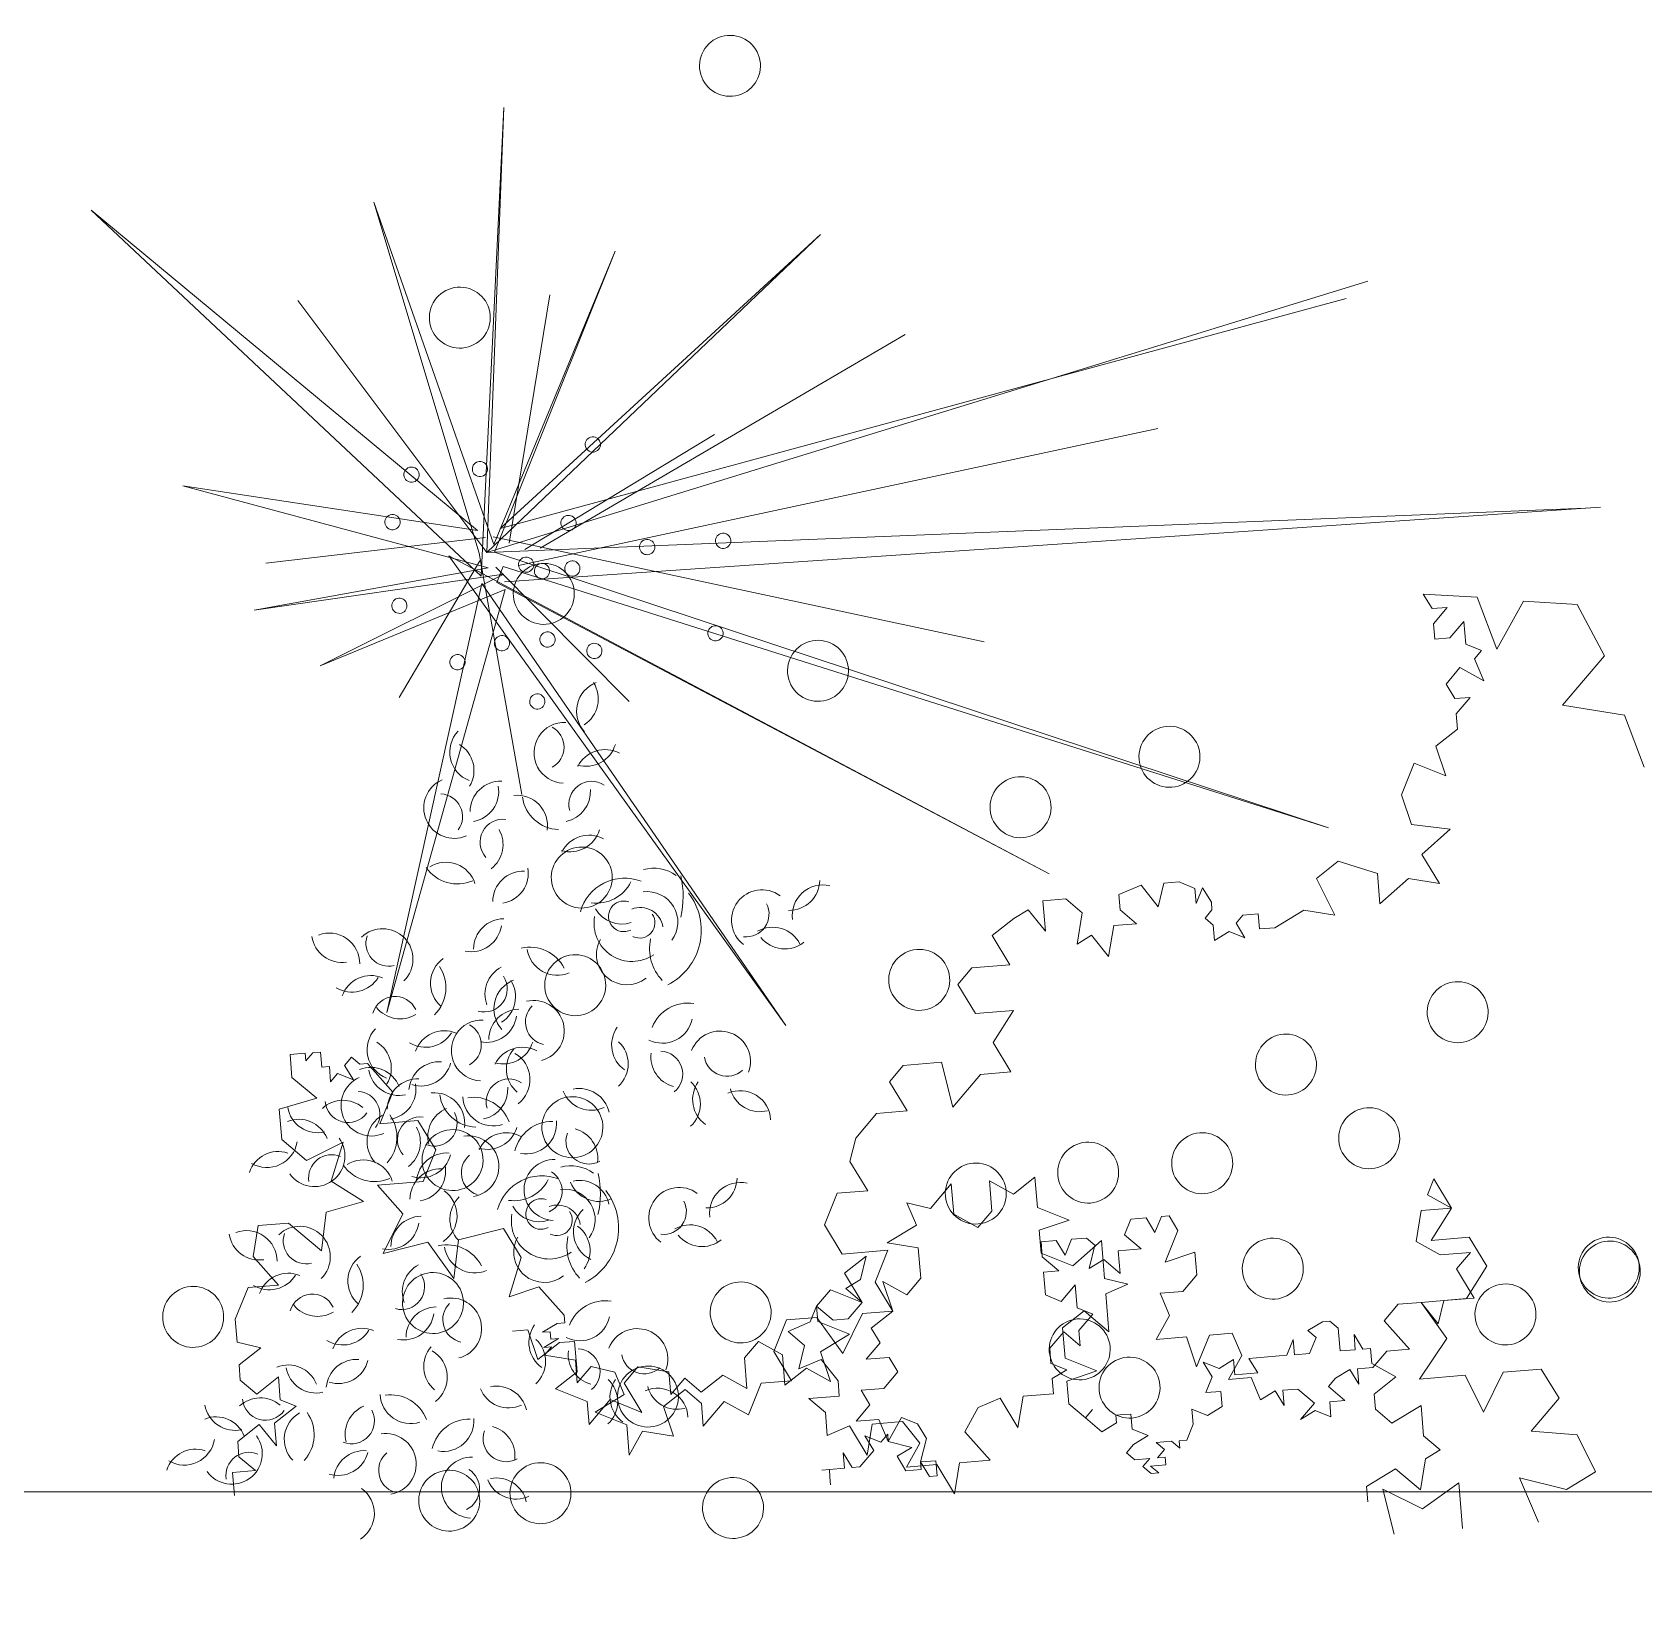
# Model space of a CAD drawing. Header units: metres. Extents: x 0 to 4415, y 1197 to 2590.
# Drawn here: x 1863.3195 to 1863.531, y 1202.9449 to 1203.1497 of the extents above; entities that cross this region are included whole.
import ezdxf

# ---------------------------------------------------------------- set-up
doc = ezdxf.new("R2010")
doc.units = ezdxf.units.M
doc.linetypes.add('CONTINU', pattern=[0])
doc.layers.get('DEFPOINTS').update_dxf_attribs({"lineweight": 5})
doc.layers.add('00-Menuiserie', color=152, linetype='CONTINU', lineweight=5)
doc.layers.add('vue', color=7, linetype='Continuous', lineweight=5)
doc.layers.add('veg', color=7, linetype='Continuous', lineweight=9, true_color=0x61c200)

# ---------------------------------------------------------------- blocks, each defined once
blk = doc.blocks.new('DSD')
at = {"layer": 'DEFPOINTS'}
blk.add_line((1395.59068, 1272.90601), (1396.24674, 1272.90601), dxfattribs=at)
at = {"layer": 'veg'}
for p, q in [((1396.00073, 1273.08772), (1396.00371, 1273.0262)), ((1396.00296, 1273.02927), (1396.00073, 1273.08772)), ((1396.00204, 1273.03035), (1396.01779, 1273.07527)), ((1396.01779, 1273.07527), (1396.00395, 1273.02919)), ((1396.00371, 1273.0262), (1396.05487, 1273.07423)), ((1396.05487, 1273.07423), (1396.0042, 1273.03218)), ((1395.95917, 1273.07104), (1396.00296, 1273.02927)), ((1396.00121, 1273.03243), (1395.95917, 1273.07104)), ((1395.98611, 1273.06883), (1396.00204, 1273.03035)), ((1396.00196, 1273.02935), (1395.98611, 1273.06883)), ((1396.00296, 1273.02927), (1395.88734, 1273.06489)), ((1395.89017, 1273.06265), (1396.00121, 1273.03243)), ((1396.00004, 1273.03052), (1395.99469, 1273.0631)), ((1396.00296, 1273.02927), (1396.02778, 1273.06239)), ((1395.99597, 1273.02985), (1395.94805, 1273.05789)), ((1395.9988, 1273.0276), (1395.91489, 1273.04555)), ((1395.99797, 1273.02968), (1395.97309, 1273.04479)), ((1396.04285, 1273.03805), (1396.00279, 1273.02728)), ((1396.0042, 1273.03218), (1396.04285, 1273.03805)), ((1396.00063, 1273.02544), (1395.85678, 1273.03526)), ((1395.85878, 1273.03509), (1396.00296, 1273.02927)), ((1396.00212, 1273.03135), (1395.9377, 1273.01756)), ((1396.00312, 1273.03127), (1396.03197, 1273.02789)), ((1395.8925, 1272.99315), (1396.00196, 1273.02935)), ((1396.00794, 1273.02886), (1395.92917, 1272.98712)), ((1395.9637, 1272.9672), (1396.00794, 1273.02886)), ((1396.00395, 1273.02919), (1395.99834, 1272.99751)), ((1396.0008, 1273.02744), (1395.8925, 1272.99315)), ((1396.00179, 1273.02736), (1395.98427, 1273.00971)), ((1396.00279, 1273.02728), (1396.03348, 1273.02174)), ((1396.00387, 1273.02819), (1396.01445, 1273.01025)), ((1395.92917, 1272.98712), (1396.00163, 1273.02536)), ((1396.00362, 1273.0252), (1395.9637, 1272.9672)), ((1396.00055, 1273.02445), (1396.01608, 1272.96892)), ((1396.02484, 1273.01441), (1396.00055, 1273.02445)), ((1396.00071, 1273.02644), (1396.02484, 1273.01441)), ((1396.03348, 1273.02174), (1396.00071, 1273.02644)), ((1396.01608, 1272.96892), (1396.00362, 1273.0252)), ((1395.85984, 1273.02248), (1395.85627, 1273.01574)), ((1395.86691, 1273.0229), (1395.85984, 1273.02248)), ((1395.87041, 1273.01659), (1395.86691, 1273.0229)), ((1395.87298, 1273.02341), (1395.87041, 1273.01659)), ((1395.88004, 1273.02383), (1395.87298, 1273.02341)), ((1395.87888, 1273.02192), (1395.88004, 1273.02383)), ((1395.87448, 1273.01726), (1395.87473, 1273.02025)), ((1395.87473, 1273.02025), (1395.87656, 1273.01809)), ((1395.87689, 1273.02208), (1395.87888, 1273.02192)), ((1395.87872, 1273.01992), (1395.87689, 1273.02208)), ((1395.87656, 1273.01809), (1395.87855, 1273.01793)), ((1395.87855, 1273.01793), (1395.87872, 1273.01992)), ((1395.8724, 1273.01642), (1395.87448, 1273.01726)), ((1395.87332, 1273.01534), (1395.8724, 1273.01642)), ((1395.85627, 1273.01574), (1395.86177, 1273.00926)), ((1395.87208, 1273.01243), (1395.87332, 1273.01534)), ((1395.87523, 1273.01418), (1395.87208, 1273.01243)), ((1395.87706, 1273.01202), (1395.87523, 1273.01418)), ((1395.8759, 1273.01011), (1395.87706, 1273.01202)), ((1395.87391, 1273.01027), (1395.8759, 1273.01011)), ((1395.87574, 1273.00811), (1395.87391, 1273.01027)), ((1395.85362, 1273.00792), (1395.85105, 1273.0011)), ((1395.86177, 1273.00926), (1395.85362, 1273.00792)), ((1395.87557, 1273.00612), (1395.87574, 1273.00811)), ((1395.8784, 1273.00387), (1395.87557, 1273.00612)), ((1395.87708, 1272.99997), (1395.8784, 1273.00387)), ((1395.88123, 1273.00163), (1395.87708, 1272.99997)), ((1395.8829, 1272.99748), (1395.88123, 1273.00163)), ((1395.88158, 1272.99357), (1395.8829, 1272.99748)), ((1395.8765, 1272.99298), (1395.88158, 1272.99357)), ((1395.88025, 1272.98966), (1395.8765, 1272.99298)), ((1395.87793, 1272.98583), (1395.88025, 1272.98966)), ((1395.89123, 1272.98876), (1395.88607, 1272.98717)), ((1395.89405, 1272.98651), (1395.89123, 1272.98876)), ((1395.882, 1272.9865), (1395.87793, 1272.98583)), ((1395.88574, 1272.98318), (1395.882, 1272.9865)), ((1395.88607, 1272.98717), (1395.88574, 1272.98318)), ((1395.89165, 1272.98169), (1395.89405, 1272.98651)), ((1395.90902, 1272.98528), (1395.90786, 1272.98337)), ((1395.90986, 1272.98321), (1395.90902, 1272.98528)), ((1395.91002, 1272.9852), (1395.90986, 1272.98321)), ((1395.9121, 1272.98604), (1395.91002, 1272.9852)), ((1395.91409, 1272.98587), (1395.9121, 1272.98604)), ((1395.91485, 1272.9828), (1395.91409, 1272.98587)), ((1395.91709, 1272.98563), (1395.91485, 1272.9828)), ((1395.92, 1272.98438), (1395.91709, 1272.98563)), ((1395.91983, 1272.98239), (1395.92, 1272.98438)), ((1395.89572, 1272.98236), (1395.89165, 1272.98169)), ((1395.89955, 1272.98004), (1395.89572, 1272.98236)), ((1395.90786, 1272.98337), (1395.90778, 1272.98237)), ((1395.90778, 1272.98237), (1395.90869, 1272.98129)), ((1395.91767, 1272.98056), (1395.91983, 1272.98239)), ((1395.92698, 1272.98381), (1395.92482, 1272.98198)), ((1395.92998, 1272.98356), (1395.92698, 1272.98381)), ((1395.92965, 1272.97957), (1395.92998, 1272.98356)), ((1395.93189, 1272.9824), (1395.92965, 1272.97957)), ((1395.9338, 1272.98124), (1395.93189, 1272.9824)), ((1395.89955, 1272.98004), (1395.89955, 1272.98004)), ((1395.90155, 1272.97987), (1395.89955, 1272.98004)), ((1395.90171, 1272.98187), (1395.90155, 1272.97987)), ((1395.90371, 1272.9817), (1395.90171, 1272.98187)), ((1395.90346, 1272.97871), (1395.90462, 1272.98062)), ((1395.90462, 1272.98062), (1395.90371, 1272.9817)), ((1395.90761, 1272.98038), (1395.90745, 1272.97838)), ((1395.90869, 1272.98129), (1395.90761, 1272.98038)), ((1395.92067, 1272.98031), (1395.91767, 1272.98056)), ((1395.92134, 1272.97624), (1395.92067, 1272.98031)), ((1395.92482, 1272.98198), (1395.92549, 1272.9779)), ((1395.93663, 1272.979), (1395.9338, 1272.98124)), ((1395.90554, 1272.97954), (1395.90346, 1272.97871)), ((1395.90745, 1272.97838), (1395.90554, 1272.97954)), ((1395.92358, 1272.97907), (1395.92134, 1272.97624)), ((1395.92549, 1272.9779), (1395.92358, 1272.97907)), ((1395.93431, 1272.97517), (1395.93663, 1272.979)), ((1395.9393, 1272.97476), (1395.93431, 1272.97517)), ((1395.94113, 1272.9726), (1395.9393, 1272.97476)), ((1395.93881, 1272.96877), (1395.94113, 1272.9726)), ((1395.93382, 1272.96918), (1395.93881, 1272.96877)), ((1395.93648, 1272.96495), (1395.93382, 1272.96918)), ((1395.93416, 1272.96112), (1395.93648, 1272.96495)), ((1396.02071, 1272.96305), (1396.01963, 1272.96213)), ((1396.02071, 1272.96305), (1396.02071, 1272.96305)), ((1396.02163, 1272.96197), (1396.02071, 1272.96305)), ((1396.02478, 1272.96372), (1396.0247, 1272.96272)), ((1396.02578, 1272.96363), (1396.02478, 1272.96372)), ((1396.0267, 1272.96255), (1396.02578, 1272.96363)), ((1396.02678, 1272.96355), (1396.0267, 1272.96255)), ((1396.02878, 1272.96339), (1396.02678, 1272.96355)), ((1396.02853, 1272.96039), (1396.02878, 1272.96339)), ((1395.93815, 1272.96079), (1395.93416, 1272.96112)), ((1395.9433, 1272.96238), (1395.94181, 1272.95647)), ((1395.94829, 1272.96197), (1395.9433, 1272.96238)), ((1395.95012, 1272.95981), (1395.94829, 1272.96197)), ((1396.01863, 1272.96221), (1396.01531, 1272.95847)), ((1396.01863, 1272.96221), (1396.01863, 1272.96221)), ((1396.01963, 1272.96213), (1396.01863, 1272.96221)), ((1396.02047, 1272.96005), (1396.02163, 1272.96197)), ((1396.02362, 1272.9618), (1396.02346, 1272.95981)), ((1396.02462, 1272.96172), (1396.02362, 1272.9618)), ((1396.0247, 1272.96272), (1396.02462, 1272.96172)), ((1395.94181, 1272.95647), (1395.93815, 1272.96079)), ((1395.9478, 1272.95598), (1395.95012, 1272.95981)), ((1396.02254, 1272.96089), (1396.02047, 1272.96005)), ((1396.02346, 1272.95981), (1396.02254, 1272.96089)), ((1396.02529, 1272.95765), (1396.02853, 1272.96039)), ((1396.01531, 1272.95847), (1396.01698, 1272.95431)), ((1396.0302, 1272.95624), (1396.02529, 1272.95765)), ((1395.95179, 1272.95565), (1395.9478, 1272.95598)), ((1395.95454, 1272.95241), (1395.95179, 1272.95565)), ((1396.01199, 1272.95472), (1396.00967, 1272.95089)), ((1396.01698, 1272.95431), (1396.01199, 1272.95472)), ((1396.02987, 1272.95225), (1396.0302, 1272.95624)), ((1395.95529, 1272.94934), (1395.95454, 1272.95241)), ((1396.00967, 1272.95089), (1396.01133, 1272.94674)), ((1396.0218, 1272.95191), (1396.02663, 1272.9495)), ((1396.02339, 1272.94675), (1396.0218, 1272.95191)), ((1396.02663, 1272.9495), (1396.02987, 1272.95225)), ((1395.95297, 1272.94551), (1395.95529, 1272.94934)), ((1395.87866, 1272.94707), (1395.87634, 1272.94324)), ((1395.8795, 1272.94499), (1395.87866, 1272.94707)), ((1395.93069, 1272.94332), (1395.93102, 1272.94731)), ((1395.93102, 1272.94731), (1395.93385, 1272.94507)), ((1395.93385, 1272.94507), (1395.937, 1272.94682)), ((1395.937, 1272.94682), (1395.93667, 1272.94283)), ((1395.94166, 1272.94242), (1395.94199, 1272.94641)), ((1395.94199, 1272.94641), (1395.94474, 1272.94317)), ((1396.01133, 1272.94674), (1396.01732, 1272.94625)), ((1396.01732, 1272.94625), (1396.014, 1272.9425)), ((1396.01915, 1272.94409), (1396.02339, 1272.94675)), ((1395.87634, 1272.94324), (1395.8795, 1272.94499)), ((1395.95696, 1272.94518), (1395.95297, 1272.94551)), ((1395.95863, 1272.94102), (1395.95696, 1272.94518)), ((1396.02406, 1272.94268), (1396.01915, 1272.94409)), ((1395.87634, 1272.94324), (1395.87901, 1272.939)), ((1395.88033, 1272.94291), (1395.87634, 1272.94324)), ((1395.881, 1272.93884), (1395.88033, 1272.94291)), ((1395.91342, 1272.9422), (1395.91226, 1272.94029)), ((1395.91442, 1272.94212), (1395.91342, 1272.9422)), ((1395.91526, 1272.94004), (1395.91442, 1272.94212)), ((1395.91642, 1272.94196), (1395.91526, 1272.94004)), ((1395.91841, 1272.94179), (1395.91642, 1272.94196)), ((1395.92653, 1272.94165), (1395.93069, 1272.94332)), ((1395.93667, 1272.94283), (1395.93851, 1272.94067)), ((1395.93851, 1272.94067), (1395.94166, 1272.94242)), ((1395.94474, 1272.94317), (1395.94781, 1272.94392)), ((1395.94781, 1272.94392), (1395.94657, 1272.94101)), ((1396.014, 1272.9425), (1396.01658, 1272.93727)), ((1396.02465, 1272.93761), (1396.02406, 1272.94268)), ((1395.91226, 1272.94029), (1395.91393, 1272.93613)), ((1395.91925, 1272.93971), (1395.91841, 1272.94179)), ((1395.93044, 1272.94033), (1395.92653, 1272.94165)), ((1395.9302, 1272.93733), (1395.93044, 1272.94033)), ((1395.94657, 1272.94101), (1395.9504, 1272.93869)), ((1395.9563, 1272.9372), (1395.95863, 1272.94102)), ((1396.00078, 1272.94057), (1395.99846, 1272.93675)), ((1396.00669, 1272.93908), (1396.00078, 1272.94057)), ((1396.02897, 1272.94127), (1396.02465, 1272.93761)), ((1396.03296, 1272.94094), (1396.02897, 1272.94127)), ((1396.03363, 1272.93687), (1396.03296, 1272.94094)), ((1395.87402, 1272.93941), (1395.87169, 1272.93559)), ((1395.87901, 1272.939), (1395.87402, 1272.93941)), ((1395.87784, 1272.93709), (1395.881, 1272.93884)), ((1395.91709, 1272.93788), (1395.91925, 1272.93971)), ((1395.92008, 1272.93764), (1395.91709, 1272.93788)), ((1395.91983, 1272.93464), (1395.92008, 1272.93764)), ((1395.92188, 1272.934), (1395.9223, 1272.93899)), ((1395.9223, 1272.93899), (1395.92604, 1272.93567)), ((1395.92424, 1272.9393), (1395.92316, 1272.93839)), ((1395.92316, 1272.93839), (1395.92391, 1272.93531)), ((1395.92623, 1272.93914), (1395.92424, 1272.9393)), ((1395.92707, 1272.93706), (1395.92623, 1272.93914)), ((1395.92823, 1272.93898), (1395.92707, 1272.93706)), ((1395.93022, 1272.93881), (1395.92823, 1272.93898)), ((1395.93006, 1272.93682), (1395.93022, 1272.93881)), ((1395.94633, 1272.93802), (1395.946, 1272.93403)), ((1395.9504, 1272.93869), (1395.94633, 1272.93802)), ((1395.95198, 1272.93353), (1395.95032, 1272.93769)), ((1395.95032, 1272.93769), (1395.9563, 1272.9372)), ((1396.00727, 1272.93401), (1396.00669, 1272.93908)), ((1396.01068, 1272.93876), (1396.00727, 1272.93401)), ((1396.01658, 1272.93727), (1396.01068, 1272.93876)), ((1395.87169, 1272.93559), (1395.87436, 1272.93135)), ((1395.87385, 1272.93742), (1395.87784, 1272.93709)), ((1395.87568, 1272.93526), (1395.87385, 1272.93742)), ((1395.91002, 1272.93746), (1395.90977, 1272.93446)), ((1395.91393, 1272.93613), (1395.91002, 1272.93746)), ((1395.92199, 1272.93647), (1395.91983, 1272.93464)), ((1395.92391, 1272.93531), (1395.92199, 1272.93647)), ((1395.92604, 1272.93567), (1395.9302, 1272.93733)), ((1395.9279, 1272.93498), (1395.93006, 1272.93682)), ((1395.95317, 1272.93692), (1395.95392, 1272.93385)), ((1395.956, 1272.93468), (1395.95317, 1272.93692)), ((1395.99846, 1272.93675), (1396.00004, 1272.93159)), ((1396.03031, 1272.93312), (1396.03363, 1272.93687)), ((1395.87336, 1272.93143), (1395.87568, 1272.93526)), ((1395.90977, 1272.93446), (1395.91161, 1272.9323)), ((1395.91881, 1272.93325), (1395.92188, 1272.934)), ((1395.92989, 1272.93482), (1395.9279, 1272.93498)), ((1395.92965, 1272.93183), (1395.92989, 1272.93482)), ((1395.946, 1272.93403), (1395.94783, 1272.93187)), ((1395.94783, 1272.93187), (1395.95099, 1272.93362)), ((1395.95099, 1272.93362), (1395.94966, 1272.92971)), ((1395.94966, 1272.92971), (1395.95198, 1272.93353)), ((1395.95368, 1272.93086), (1395.956, 1272.93468)), ((1395.95392, 1272.93385), (1395.95584, 1272.93269)), ((1395.87735, 1272.9311), (1395.87336, 1272.93143)), ((1395.87436, 1272.93135), (1395.88034, 1272.93086)), ((1395.91161, 1272.9323), (1395.9146, 1272.93206)), ((1395.9146, 1272.93206), (1395.91336, 1272.92915)), ((1395.92172, 1272.932), (1395.91881, 1272.93325)), ((1395.92131, 1272.92701), (1395.92172, 1272.932)), ((1395.92549, 1272.93016), (1395.92574, 1272.93315)), ((1395.92574, 1272.93315), (1395.92757, 1272.93099)), ((1395.92757, 1272.93099), (1395.92965, 1272.93183)), ((1395.95584, 1272.93269), (1395.95368, 1272.93086)), ((1395.95783, 1272.93252), (1395.95368, 1272.93086)), ((1395.95967, 1272.93036), (1395.95783, 1272.93252)), ((1395.99613, 1272.93292), (1395.99281, 1272.92917)), ((1396.00004, 1272.93159), (1395.99613, 1272.93292)), ((1396.0343, 1272.9328), (1396.03031, 1272.93312)), ((1396.03597, 1272.92864), (1396.0343, 1272.9328)), ((1395.88034, 1272.93086), (1395.87694, 1272.92611)), ((1395.8781, 1272.92803), (1395.87735, 1272.9311)), ((1395.88034, 1272.93086), (1395.8781, 1272.92803)), ((1395.88334, 1272.93061), (1395.88034, 1272.93086)), ((1395.88517, 1272.92845), (1395.88334, 1272.93061)), ((1395.92455, 1272.92976), (1395.92131, 1272.92701)), ((1395.92342, 1272.92932), (1395.92549, 1272.93016)), ((1395.92525, 1272.92717), (1395.92342, 1272.92932)), ((1395.92738, 1272.92752), (1395.92455, 1272.92976)), ((1395.94966, 1272.92971), (1395.95249, 1272.92747)), ((1395.95365, 1272.92938), (1395.94966, 1272.92971)), ((1395.95623, 1272.92414), (1395.95365, 1272.92938)), ((1395.95368, 1272.93086), (1395.95551, 1272.9287)), ((1395.95751, 1272.92853), (1395.95967, 1272.93036)), ((1395.9595, 1272.92837), (1395.95967, 1272.93036)), ((1395.95967, 1272.93036), (1395.9605, 1272.92829)), ((1395.99281, 1272.92917), (1395.99273, 1272.92818)), ((1395.88185, 1272.9247), (1395.88517, 1272.92845)), ((1395.89113, 1272.92648), (1395.89121, 1272.92748)), ((1395.89121, 1272.92748), (1395.89229, 1272.92839)), ((1395.89229, 1272.92839), (1395.89329, 1272.92831)), ((1395.89329, 1272.92831), (1395.8952, 1272.92715)), ((1395.89329, 1272.92831), (1395.89329, 1272.92831)), ((1395.8952, 1272.92715), (1395.89412, 1272.92623)), ((1395.91336, 1272.92915), (1395.91511, 1272.92599)), ((1395.92508, 1272.92517), (1395.92525, 1272.92717)), ((1395.92705, 1272.92353), (1395.92738, 1272.92752)), ((1395.95249, 1272.92747), (1395.95133, 1272.92555)), ((1395.95535, 1272.9267), (1395.9595, 1272.92837)), ((1395.95551, 1272.9287), (1395.95751, 1272.92853)), ((1395.95964, 1272.92889), (1395.95623, 1272.92414)), ((1395.96363, 1272.92856), (1395.95964, 1272.92889)), ((1395.9605, 1272.92829), (1395.96341, 1272.92704)), ((1395.9653, 1272.9244), (1395.96363, 1272.92856)), ((1395.99273, 1272.92818), (1395.99373, 1272.92809)), ((1395.99373, 1272.92809), (1395.99273, 1272.92818)), ((1395.99273, 1272.92818), (1395.99373, 1272.92809)), ((1395.99373, 1272.92809), (1395.99564, 1272.92693)), ((1395.99373, 1272.92809), (1395.99373, 1272.92809)), ((1395.99373, 1272.92809), (1395.99373, 1272.92809)), ((1395.99373, 1272.92809), (1395.99373, 1272.92809)), ((1395.99758, 1272.92725), (1395.99626, 1272.92334)), ((1395.99958, 1272.92708), (1395.99758, 1272.92725)), ((1396.03572, 1272.92565), (1396.03597, 1272.92864)), ((1395.87694, 1272.92611), (1395.88052, 1272.9208)), ((1395.88797, 1272.92473), (1395.88913, 1272.92664)), ((1395.88913, 1272.92664), (1395.88897, 1272.92465)), ((1395.89097, 1272.92449), (1395.89113, 1272.92648)), ((1395.89412, 1272.92623), (1395.89496, 1272.92416)), ((1395.89695, 1272.92399), (1395.89712, 1272.92599)), ((1395.89712, 1272.92599), (1395.89795, 1272.92391)), ((1395.90513, 1272.92681), (1395.90388, 1272.9239)), ((1395.90812, 1272.92656), (1395.90513, 1272.92681)), ((1395.90979, 1272.92241), (1395.90812, 1272.92656)), ((1395.91111, 1272.92632), (1395.90979, 1272.92241)), ((1395.91511, 1272.92599), (1395.91111, 1272.92632)), ((1395.92724, 1272.927), (1395.92508, 1272.92517)), ((1395.92907, 1272.92484), (1395.92724, 1272.927)), ((1395.95133, 1272.92555), (1395.95316, 1272.92339)), ((1395.95917, 1272.92438), (1395.95535, 1272.9267)), ((1395.96341, 1272.92704), (1395.96125, 1272.92521)), ((1395.96125, 1272.92521), (1395.962, 1272.92214)), ((1395.96732, 1272.92572), (1395.96416, 1272.92397)), ((1395.96915, 1272.92356), (1395.96732, 1272.92572)), ((1395.99143, 1272.92574), (1395.9911, 1272.92175)), ((1395.99343, 1272.92558), (1395.99143, 1272.92574)), ((1395.99626, 1272.92334), (1395.99343, 1272.92558)), ((1395.99356, 1272.9261), (1395.99548, 1272.92494)), ((1395.99356, 1272.9261), (1395.99356, 1272.9261)), ((1395.99356, 1272.9261), (1395.99356, 1272.9261)), ((1395.99456, 1272.92602), (1395.99356, 1272.9261)), ((1395.99448, 1272.92502), (1395.9954, 1272.92394)), ((1395.99548, 1272.92494), (1395.99448, 1272.92502)), ((1395.99464, 1272.92701), (1395.99456, 1272.92602)), ((1395.99564, 1272.92693), (1395.99464, 1272.92701)), ((1396.03264, 1272.9249), (1396.03572, 1272.92565)), ((1395.88484, 1272.92446), (1395.88185, 1272.9247)), ((1395.88365, 1272.92107), (1395.88681, 1272.92282)), ((1395.88667, 1272.9223), (1395.88484, 1272.92446)), ((1395.88681, 1272.92282), (1395.88697, 1272.92481)), ((1395.88697, 1272.92481), (1395.88797, 1272.92473)), ((1395.88897, 1272.92465), (1395.89097, 1272.92449)), ((1395.89496, 1272.92416), (1395.89695, 1272.92399)), ((1395.89795, 1272.92391), (1395.89895, 1272.92383)), ((1395.89895, 1272.92383), (1395.90094, 1272.92367)), ((1395.90094, 1272.92367), (1395.90294, 1272.9235)), ((1395.90294, 1272.9235), (1395.90178, 1272.92159)), ((1395.90388, 1272.9239), (1395.90563, 1272.92074)), ((1395.90477, 1272.92134), (1395.90494, 1272.92334)), ((1395.90494, 1272.92334), (1395.90685, 1272.92218)), ((1395.90685, 1272.92218), (1395.90893, 1272.92301)), ((1395.90893, 1272.92301), (1395.90776, 1272.9211)), ((1395.9229, 1272.92186), (1395.92705, 1272.92353)), ((1395.92683, 1272.92201), (1395.92891, 1272.92285)), ((1395.92891, 1272.92285), (1395.92907, 1272.92484)), ((1395.95017, 1272.92364), (1395.949, 1272.92172)), ((1395.95316, 1272.92339), (1395.95017, 1272.92364)), ((1395.95909, 1272.92338), (1395.95685, 1272.92055)), ((1395.95785, 1272.92047), (1395.95917, 1272.92438)), ((1395.962, 1272.92214), (1395.95909, 1272.92338)), ((1395.96297, 1272.92058), (1395.9653, 1272.9244)), ((1395.96416, 1272.92397), (1395.96383, 1272.91998)), ((1395.96882, 1272.91957), (1395.96915, 1272.92356)), ((1395.99132, 1272.92327), (1395.99108, 1272.92028)), ((1395.9954, 1272.92394), (1395.99132, 1272.92327)), ((1396.03547, 1272.92265), (1396.03264, 1272.9249)), ((1395.86456, 1272.92211), (1395.86223, 1272.91828)), ((1395.86955, 1272.9217), (1395.86456, 1272.92211)), ((1395.87213, 1272.91646), (1395.86955, 1272.9217)), ((1395.87454, 1272.92129), (1395.87213, 1272.91646)), ((1395.88052, 1272.9208), (1395.87454, 1272.92129)), ((1395.88648, 1272.91883), (1395.88365, 1272.92107)), ((1395.88867, 1272.92214), (1395.88667, 1272.9223)), ((1395.88851, 1272.92014), (1395.88867, 1272.92214)), ((1395.88967, 1272.92205), (1395.88851, 1272.92014)), ((1395.89158, 1272.92089), (1395.88967, 1272.92205)), ((1395.8925, 1272.91981), (1395.89158, 1272.92089)), ((1395.90264, 1272.92099), (1395.9014, 1272.91808)), ((1395.90178, 1272.92159), (1395.90278, 1272.92151)), ((1395.90563, 1272.92074), (1395.90264, 1272.92099)), ((1395.90278, 1272.92151), (1395.90477, 1272.92134)), ((1395.90776, 1272.9211), (1395.9086, 1272.91902)), ((1395.92681, 1272.92053), (1395.9229, 1272.92186)), ((1395.92875, 1272.92085), (1395.92683, 1272.92201)), ((1395.92858, 1272.91885), (1395.92875, 1272.92085)), ((1395.949, 1272.92172), (1395.95084, 1272.91956)), ((1395.96101, 1272.92222), (1395.95785, 1272.92047)), ((1395.96383, 1272.91998), (1395.96101, 1272.92222)), ((1395.97198, 1272.92131), (1395.96882, 1272.91957)), ((1395.97481, 1272.91907), (1395.97198, 1272.92131)), ((1395.97697, 1272.9209), (1395.97481, 1272.91907)), ((1395.9788, 1272.91875), (1395.97697, 1272.9209)), ((1395.97905, 1272.92174), (1395.9788, 1272.91875)), ((1395.98312, 1272.92241), (1395.97905, 1272.92174)), ((1395.98495, 1272.92025), (1395.98312, 1272.92241)), ((1395.98617, 1272.92168), (1395.98493, 1272.91877)), ((1395.98925, 1272.92244), (1395.98617, 1272.92168)), ((1395.99108, 1272.92028), (1395.98925, 1272.92244)), ((1395.9911, 1272.92175), (1395.99393, 1272.91951)), ((1396.03007, 1272.91807), (1396.03032, 1272.92107)), ((1396.03032, 1272.92107), (1396.03315, 1272.91883)), ((1396.03531, 1272.92066), (1396.03547, 1272.92265)), ((1395.88632, 1272.91683), (1395.88648, 1272.91883)), ((1395.89034, 1272.91798), (1395.8925, 1272.91981)), ((1395.89649, 1272.91948), (1395.89433, 1272.91765)), ((1395.89848, 1272.91932), (1395.89649, 1272.91948)), ((1395.89832, 1272.91732), (1395.89848, 1272.91932)), ((1395.89948, 1272.91924), (1395.89832, 1272.91732)), ((1395.9014, 1272.91808), (1395.89948, 1272.91924)), ((1395.9066, 1272.91918), (1395.90644, 1272.91719)), ((1395.9086, 1272.91902), (1395.9066, 1272.91918)), ((1395.92656, 1272.91754), (1395.92681, 1272.92053)), ((1395.93257, 1272.91853), (1395.92858, 1272.91885)), ((1395.95084, 1272.91956), (1395.95383, 1272.91932)), ((1395.95383, 1272.91932), (1395.95267, 1272.9174)), ((1395.95685, 1272.92055), (1395.95669, 1272.91855)), ((1395.96697, 1272.92025), (1395.96297, 1272.92058)), ((1395.96863, 1272.91609), (1395.96697, 1272.92025)), ((1395.97694, 1272.91943), (1395.97478, 1272.9176)), ((1395.97977, 1272.91719), (1395.97694, 1272.91943)), ((1395.98263, 1272.91642), (1395.98495, 1272.92025)), ((1395.98493, 1272.91877), (1395.98875, 1272.91645)), ((1395.99393, 1272.91951), (1395.98978, 1272.91784)), ((1396.03315, 1272.91883), (1396.03531, 1272.92066)), ((1395.86223, 1272.91828), (1395.8659, 1272.91396)), ((1395.88, 1272.91333), (1395.88033, 1272.91732)), ((1395.88033, 1272.91732), (1395.88416, 1272.915)), ((1395.88416, 1272.915), (1395.88632, 1272.91683)), ((1395.89233, 1272.91782), (1395.89034, 1272.91798)), ((1395.89217, 1272.91582), (1395.89233, 1272.91782)), ((1395.89425, 1272.91665), (1395.89217, 1272.91582)), ((1395.89616, 1272.91549), (1395.89425, 1272.91665)), ((1395.89433, 1272.91765), (1395.89616, 1272.91549)), ((1395.90644, 1272.91719), (1395.90835, 1272.91602)), ((1395.90835, 1272.91602), (1395.91043, 1272.91686)), ((1395.91043, 1272.91686), (1395.91027, 1272.91486)), ((1395.92348, 1272.91679), (1395.9244, 1272.91571)), ((1395.9244, 1272.91571), (1395.92348, 1272.91679)), ((1395.9244, 1272.91571), (1395.92656, 1272.91754)), ((1395.93324, 1272.91445), (1395.93257, 1272.91853)), ((1395.93557, 1272.91828), (1395.93324, 1272.91445)), ((1395.93848, 1272.91704), (1395.93557, 1272.91828)), ((1395.94023, 1272.91388), (1395.93848, 1272.91704)), ((1395.95267, 1272.9174), (1395.9545, 1272.91525)), ((1395.95669, 1272.91855), (1395.96068, 1272.91823)), ((1395.96068, 1272.91823), (1395.95852, 1272.91639)), ((1395.97179, 1272.91784), (1395.96863, 1272.91609)), ((1395.97454, 1272.9146), (1395.97179, 1272.91784)), ((1395.97478, 1272.9176), (1395.97454, 1272.9146)), ((1395.97845, 1272.91328), (1395.97977, 1272.91719)), ((1395.98678, 1272.91809), (1395.98263, 1272.91642)), ((1395.98953, 1272.91485), (1395.98678, 1272.91809)), ((1395.98978, 1272.91784), (1395.98953, 1272.91485)), ((1396.028, 1272.91724), (1396.03007, 1272.91807)), ((1396.03083, 1272.915), (1396.028, 1272.91724)), ((1395.91027, 1272.91486), (1395.9111, 1272.91278)), ((1395.91825, 1272.91421), (1395.91841, 1272.9162)), ((1395.91841, 1272.9162), (1395.91941, 1272.91612)), ((1395.91941, 1272.91612), (1395.92041, 1272.91604)), ((1395.92041, 1272.91604), (1395.92033, 1272.91504)), ((1395.92033, 1272.91504), (1395.92224, 1272.91388)), ((1395.92224, 1272.91388), (1395.9244, 1272.91571)), ((1395.94643, 1272.9149), (1395.94527, 1272.91299)), ((1395.94838, 1272.91522), (1395.94613, 1272.91239)), ((1395.94851, 1272.91574), (1395.94643, 1272.9149)), ((1395.95237, 1272.91489), (1395.94838, 1272.91522)), ((1395.95026, 1272.91258), (1395.94851, 1272.91574)), ((1395.95151, 1272.91549), (1395.95026, 1272.91258)), ((1395.9545, 1272.91525), (1395.95151, 1272.91549)), ((1395.95304, 1272.91082), (1395.95237, 1272.91489)), ((1395.95536, 1272.91464), (1395.95304, 1272.91082)), ((1395.95827, 1272.9134), (1395.95536, 1272.91464)), ((1395.95852, 1272.91639), (1395.95827, 1272.9134)), ((1395.9846, 1272.91478), (1395.98427, 1272.91079)), ((1395.98875, 1272.91645), (1395.9846, 1272.91478)), ((1396.03058, 1272.91201), (1396.03083, 1272.915)), ((1396.03282, 1272.91484), (1396.03058, 1272.91201)), ((1396.03565, 1272.91259), (1396.03282, 1272.91484)), ((1395.85983, 1272.91346), (1395.85742, 1272.90863)), ((1395.8659, 1272.91396), (1395.85983, 1272.91346)), ((1395.87784, 1272.9115), (1395.88, 1272.91333)), ((1395.9111, 1272.91278), (1395.9121, 1272.9127)), ((1395.9121, 1272.9127), (1395.91202, 1272.9117)), ((1395.91202, 1272.9117), (1395.9131, 1272.91262)), ((1395.9121, 1272.9127), (1395.9121, 1272.9127)), ((1395.9121, 1272.9127), (1395.9121, 1272.9127)), ((1395.9131, 1272.91262), (1395.91409, 1272.91254)), ((1395.9131, 1272.91262), (1395.9131, 1272.91262)), ((1395.91509, 1272.91246), (1395.91401, 1272.91154)), ((1395.91409, 1272.91254), (1395.91509, 1272.91246)), ((1395.91617, 1272.91337), (1395.91825, 1272.91421)), ((1395.91809, 1272.91221), (1395.91617, 1272.91337)), ((1395.93691, 1272.91013), (1395.94023, 1272.91388)), ((1395.94527, 1272.91299), (1395.94602, 1272.90991)), ((1395.94613, 1272.91239), (1395.94788, 1272.90923)), ((1395.94719, 1272.91183), (1395.95026, 1272.91258)), ((1395.95026, 1272.91258), (1395.95034, 1272.91358)), ((1395.95034, 1272.91358), (1395.95126, 1272.9125)), ((1395.95126, 1272.9125), (1395.95334, 1272.91333)), ((1395.95334, 1272.91333), (1395.95218, 1272.91142)), ((1395.98252, 1272.91395), (1395.97845, 1272.91328)), ((1395.98427, 1272.91079), (1395.98252, 1272.91395)), ((1396.03549, 1272.9106), (1396.03565, 1272.91259)), ((1395.87976, 1272.91034), (1395.87784, 1272.9115)), ((1395.88043, 1272.90626), (1395.87976, 1272.91034)), ((1395.91393, 1272.91054), (1395.91385, 1272.90955)), ((1395.91393, 1272.91054), (1395.91393, 1272.91054)), ((1395.91493, 1272.91046), (1395.91393, 1272.91054)), ((1395.91401, 1272.91154), (1395.91493, 1272.91046)), ((1395.91593, 1272.91038), (1395.91792, 1272.91021)), ((1395.91684, 1272.9093), (1395.91593, 1272.91038)), ((1395.91792, 1272.91021), (1395.919, 1272.91113)), ((1395.919, 1272.91113), (1395.91809, 1272.91221)), ((1395.9409, 1272.90981), (1395.93691, 1272.91013)), ((1395.9491, 1272.91067), (1395.94719, 1272.91183)), ((1395.94794, 1272.90875), (1395.9491, 1272.91067)), ((1395.95218, 1272.91142), (1395.95401, 1272.90926)), ((1395.955, 1272.90918), (1395.95617, 1272.91109)), ((1395.95617, 1272.91109), (1395.956, 1272.90909)), ((1396.03333, 1272.90877), (1396.03549, 1272.9106)), ((1395.85742, 1272.90863), (1395.86125, 1272.90631)), ((1395.88367, 1272.90901), (1395.88043, 1272.90626)), ((1395.88749, 1272.90669), (1395.88367, 1272.90901)), ((1395.91385, 1272.90955), (1395.91584, 1272.90938)), ((1395.91584, 1272.90938), (1395.91476, 1272.90847)), ((1395.91476, 1272.90847), (1395.91576, 1272.90838)), ((1395.91576, 1272.90838), (1395.91684, 1272.9093)), ((1395.94157, 1272.90573), (1395.9409, 1272.90981)), ((1395.94389, 1272.90956), (1395.94157, 1272.90573)), ((1395.94403, 1272.91008), (1395.94386, 1272.90808)), ((1395.94386, 1272.90808), (1395.94486, 1272.908)), ((1395.94788, 1272.90923), (1395.94389, 1272.90956)), ((1395.94602, 1272.90991), (1395.94403, 1272.91008)), ((1395.94486, 1272.908), (1395.94602, 1272.90991)), ((1395.94602, 1272.90991), (1395.94594, 1272.90892)), ((1395.94594, 1272.90892), (1395.94794, 1272.90875)), ((1395.95401, 1272.90926), (1395.955, 1272.90918)), ((1395.956, 1272.90909), (1395.958, 1272.90893)), ((1395.95792, 1272.90793), (1395.958, 1272.90893)), ((1395.958, 1272.90893), (1395.95792, 1272.90793)), ((1395.95792, 1272.90793), (1395.958, 1272.90893)), ((1395.958, 1272.90893), (1395.95792, 1272.90793)), ((1395.95792, 1272.90793), (1395.958, 1272.90893)), ((1395.958, 1272.90893), (1395.95792, 1272.90793)), ((1395.958, 1272.90893), (1395.958, 1272.90893)), ((1395.958, 1272.90893), (1395.958, 1272.90893)), ((1395.958, 1272.90893), (1395.958, 1272.90893)), ((1395.958, 1272.90893), (1395.958, 1272.90893)), ((1395.958, 1272.90893), (1395.958, 1272.90893)), ((1395.958, 1272.90893), (1395.958, 1272.90893)), ((1395.958, 1272.90893), (1395.958, 1272.90893)), ((1395.958, 1272.90893), (1395.958, 1272.90893)), ((1395.958, 1272.90893), (1395.958, 1272.90893)), ((1395.959, 1272.90885), (1395.958, 1272.90893)), ((1395.958, 1272.90893), (1395.959, 1272.90885)), ((1395.958, 1272.90893), (1395.958, 1272.90893)), ((1395.958, 1272.90893), (1395.958, 1272.90893)), ((1395.958, 1272.90893), (1395.958, 1272.90893)), ((1395.958, 1272.90893), (1395.958, 1272.90893)), ((1395.958, 1272.90893), (1395.958, 1272.90893)), ((1395.958, 1272.90893), (1395.958, 1272.90893)), ((1395.958, 1272.90893), (1395.958, 1272.90893)), ((1396.03632, 1272.90852), (1396.03333, 1272.90877)), ((1396.03608, 1272.90553), (1396.03632, 1272.90852)), ((1395.86125, 1272.90631), (1395.8674, 1272.90781)), ((1395.8674, 1272.90781), (1395.86491, 1272.90199)), ((1395.87489, 1272.90117), (1395.87538, 1272.90715)), ((1395.87538, 1272.90715), (1395.88013, 1272.90375)), ((1395.88013, 1272.90375), (1395.88536, 1272.90633)), ((1395.88536, 1272.90633), (1395.88387, 1272.90043)), ((1395.88733, 1272.90469), (1395.88749, 1272.90669)), ((1395.95783, 1272.90693), (1395.95792, 1272.90793)), ((1395.95792, 1272.90793), (1395.95783, 1272.90693)), ((1395.95783, 1272.90693), (1395.95783, 1272.90693)), ((1395.95783, 1272.90693), (1395.95783, 1272.90693)), ((1395.95783, 1272.90693), (1395.95783, 1272.90693)), ((1395.95783, 1272.90693), (1395.95783, 1272.90693)), ((1395.95792, 1272.90793), (1395.95792, 1272.90793)), ((1395.95792, 1272.90793), (1395.95792, 1272.90793))]:
    blk.add_line(p, q, dxfattribs=at)
at = {"layer": 'veg', "color": 97}
for p, q in [((1396.00196, 1273.02935), (1396.00196, 1273.02935)), ((1396.00163, 1273.02536), (1396.0008, 1273.02744))]:
    blk.add_line(p, q, dxfattribs=at)
at = {"layer": 'veg', "color": 10}
for centre in [(1395.97104, 1273.09317), (1396.0065, 1273.06012), (1395.99548, 1273.02386), (1395.95949, 1273.01376), (1395.9329, 1272.99585), (1395.89807, 1272.96207), (1395.99173, 1272.95385), (1395.88714, 1272.9524), (1396.00745, 1272.94954), (1395.92403, 1272.94789), (1395.8557, 1272.93542), (1395.8998, 1272.93528), (1395.86926, 1272.92928), (1395.96964, 1272.92954), (1396.01002, 1272.93077), (1396.0415, 1272.92895), (1395.92514, 1272.92469), (1395.9818, 1272.9185), (1395.97064, 1272.90387)]:
    blk.add_ellipse(centre, major_axis=(0.00285, -0.00281), ratio=1, start_param=2.267169, end_param=8.550354, dxfattribs=at)
at = {"layer": 'veg', "color": 72}
for centre, major_axis, start_param, end_param in [((1395.98905, 1273.04347), (0.000713, -0.000703), 2.267169, 8.550354), ((1396.00386, 1273.04025), (0.000713, -0.000703), 2.267169, 8.550354), ((1396.01284, 1273.03951), (0.000713, -0.000703), 2.267169, 8.550354), ((1395.99223, 1273.03317), (0.000713, -0.000703), 2.267169, 8.550354), ((1396.01534, 1273.03328), (0.000713, -0.000703), 2.267169, 8.550354), ((1395.97194, 1273.03082), (0.000713, -0.000703), 2.267169, 8.550354), ((1395.98192, 1273.03), (0.000713, -0.000703), 2.267169, 8.550354), ((1395.9978, 1273.02769), (0.000713, -0.000703), 2.267169, 8.550354), ((1395.99173, 1273.02718), (0.000713, -0.000703), 2.267169, 8.550354), ((1395.99572, 1273.02685), (0.000713, -0.000703), 2.267169, 8.550354), ((1396.01444, 1273.0223), (0.000713, -0.000703), 2.267169, 8.550354), ((1395.97295, 1273.01868), (0.000713, -0.000703), 2.267169, 8.550354), ((1395.99499, 1273.01787), (0.000713, -0.000703), 2.267169, 8.550354), ((1396.00097, 1273.01738), (0.000713, -0.000703), 2.267169, 8.550354), ((1395.98884, 1273.01637), (0.000713, -0.000703), 2.267169, 8.550354), ((1396.0068, 1273.01489), (0.000713, -0.000703), 2.267169, 8.550354), ((1395.99233, 1273.01005), (0.00285, -0.00281), 3.349273, 4.920069), ((1395.98718, 1273.00847), (0.00285, -0.00281), 0.033147, 1.987916), ((1395.99633, 1273.00973), (0.000713, -0.000703), 2.267169, 8.550354), ((1395.99276, 1273.00299), (0.00285, -0.00281), 5.530934, 8.672527), ((1395.99583, 1273.00374), (0.00214, -0.00211), 2.86058, 4.989882), ((1396.00382, 1273.00308), (0.00285, -0.00281), 5.862547, 7.817316), ((1395.98744, 1272.99941), (0.00285, -0.00281), 1.237424, 2.843127), ((1395.98993, 1273.00523), (0.00285, -0.00281), 4.204484, 5.77528), ((1396.00864, 1273.00068), (0.00285, -0.00281), 2.895487, 4.466283), ((1395.98919, 1272.99625), (0.00214, -0.00211), 0.504386, 2.930394), ((1396.00116, 1272.99526), (0.00285, -0.00281), 0.783639, 2.389342), ((1396.00723, 1272.99577), (0.00285, -0.00281), 5.077149, 8.218741), ((1395.99335, 1272.99792), (0.00285, -0.00281), 3.855418, 5.286588), ((1395.99335, 1272.99792), (0.00356, -0.00351), 5.530934, 6.909744), ((1395.999, 1272.99343), (0.00285, -0.00281), 2.249715, 4.064858), ((1396.0054, 1272.99793), (0.00285, -0.00281), 3.750698, 5.321495), ((1396.00915, 1272.99461), (0.00214, -0.00211), 2.406795, 4.536097), ((1395.99202, 1272.99401), (0.00285, -0.00281), 4.204484, 5.77528), ((1396.00483, 1272.99094), (0.00285, -0.00281), 3.401633, 4.832803), ((1396.00084, 1272.99127), (0.00214, -0.00211), 0.0506, 2.476608), ((1395.98953, 1272.98818), (0.00285, -0.00281), 1.237424, 2.843127), ((1396.00833, 1272.98463), (0.00285, -0.00281), 1.79593, 3.611072), ((1395.9892, 1272.98419), (0.00855, -0.00844), 3.698339, 4.152124), ((1395.98106, 1272.98285), (0.00356, -0.00351), 2.075182, 2.982754), ((1395.98488, 1272.98053), (0.00428, -0.00422), 1.045438, 2.720954), ((1396.00151, 1272.9872), (0.00285, -0.00281), 3.750698, 5.321495), ((1395.99818, 1272.98345), (0.00285, -0.00281), 0.783639, 2.389342), ((1396.00682, 1272.99078), (0.00356, -0.00351), 5.077149, 6.455959), ((1395.95886, 1272.98166), (0.00285, -0.00281), 0.644012, 2.581328), ((1395.96326, 1272.98632), (0.00285, -0.00281), 3.942685, 5.513481), ((1395.96684, 1272.98101), (0.00285, -0.00281), 6.141799, 9.265939), ((1395.98281, 1272.97969), (0.0057, -0.00562), 3.262006, 5.024789), ((1395.98189, 1272.98077), (0.00285, -0.00281), 2.214809, 4.55355), ((1395.98853, 1272.98827), (0.00356, -0.00351), 4.379017, 5.635654), ((1395.96892, 1272.98184), (0.00214, -0.00211), 3.453992, 5.600747), ((1395.98281, 1272.97969), (0.00214, -0.00211), 1.970463, 3.768152), ((1395.98521, 1272.98452), (0.00285, -0.00281), 5.181868, 6.543225), ((1395.98497, 1272.98153), (0.00143, -0.00141), 5.024789, 8.95178), ((1395.96543, 1272.9761), (0.00285, -0.00281), 1.830836, 3.453992), ((1395.98289, 1272.98069), (0.00143, -0.00141), 3.314366, 5.949813), ((1395.98389, 1272.98061), (0.00356, -0.00351), 4.885162, 7.241357), ((1396.00069, 1272.97722), (0.00285, -0.00281), 0.783639, 2.336982), ((1396.00501, 1272.98088), (0.00285, -0.00281), 4.064858, 5.688014), ((1396.01665, 1272.97591), (0.00285, -0.00281), 1.58649, 4.710629), ((1395.96385, 1272.98125), (0.00285, -0.00281), 4.815349, 6.386146), ((1395.97558, 1272.97728), (0.00428, -0.00422), 0.015694, 0.993078), ((1395.98456, 1272.97654), (0.00285, -0.00281), 4.815349, 7.572969), ((1395.99728, 1272.97248), (0.00356, -0.00351), 2.110089, 3.453992), ((1396.01582, 1272.97799), (0.00214, -0.00211), 5.251682, 7.398437), ((1396.02364, 1272.97533), (0.00285, -0.00281), 1.987916, 3.925231), ((1396.02197, 1272.97949), (0.00285, -0.00281), 5.338948, 6.909744), ((1395.9937, 1272.9778), (0.00285, -0.00281), 5.094602, 6.909744), ((1396.00635, 1272.97274), (0.00285, -0.00281), 6.194159, 8.009302), ((1396.00327, 1272.97199), (0.00214, -0.00211), 3.331819, 5.77528), ((1395.9992, 1272.97132), (0.00285, -0.00281), 0.41712, 1.865743), ((1396.01333, 1272.97216), (0.00356, -0.00351), 3.331819, 4.710629), ((1396.01816, 1272.96976), (0.00285, -0.00281), 1.115251, 2.738407), ((1396.00319, 1272.97099), (0.00285, -0.00281), 3.349273, 4.920069), ((1395.99803, 1272.9694), (0.00285, -0.00281), 0.033147, 1.987916), ((1396.02064, 1272.97558), (0.00285, -0.00281), 4.466283, 6.03708), ((1395.97659, 1272.96514), (0.00356, -0.00351), 1.150158, 2.511515), ((1395.99679, 1272.96649), (0.00285, -0.00281), 2.110089, 5.234228), ((1395.99488, 1272.96765), (0.00214, -0.00211), 5.705467, 7.852222), ((1396.01433, 1272.97208), (0.00285, -0.00281), 4.954976, 6.386146), ((1396.015, 1272.96801), (0.00214, -0.00211), 1.045438, 3.471446), ((1395.97991, 1272.96888), (0.00285, -0.00281), 4.134671, 5.949813), ((1395.9987, 1272.96533), (0.00285, -0.00281), 0.783639, 2.336982), ((1396.00302, 1272.96899), (0.00285, -0.00281), 4.064858, 5.688014), ((1396.00361, 1272.96392), (0.00285, -0.00281), 5.530934, 8.672527), ((1396.00669, 1272.96467), (0.00214, -0.00211), 2.86058, 4.989882), ((1395.97235, 1272.96247), (0.00285, -0.00281), 1.150158, 4.274297), ((1395.98257, 1272.96465), (0.00285, -0.00281), 6.106893, 7.677689), ((1396.00852, 1272.96251), (0.00285, -0.00281), 1.115251, 2.738407), ((1396.01101, 1272.96834), (0.00285, -0.00281), 4.466283, 6.03708), ((1396.01467, 1272.96402), (0.00285, -0.00281), 5.862547, 7.817316), ((1395.97143, 1272.96355), (0.00214, -0.00211), 4.745536, 6.892291), ((1395.98025, 1272.96082), (0.00214, -0.00211), 2.389342, 4.815349), ((1395.97742, 1272.96306), (0.00285, -0.00281), 5.757827, 7.188997), ((1395.9884, 1272.96216), (0.00285, -0.00281), 3.104927, 4.745536), ((1395.99829, 1272.96034), (0.00285, -0.00281), 1.237424, 2.843127), ((1396.00078, 1272.96616), (0.00285, -0.00281), 4.204484, 5.77528), ((1396.00129, 1272.96009), (0.00285, -0.00281), 2.878034, 4.832803), ((1395.99638, 1272.9615), (0.00285, -0.00281), 6.194159, 7.764956), ((1396.01949, 1272.96161), (0.00285, -0.00281), 2.895487, 4.466283), ((1396.01159, 1272.96326), (0.00285, -0.00281), 4.169577, 5.792734), ((1396.00919, 1272.95844), (0.00285, -0.00281), 0.870905, 2.424248), ((1396.01451, 1272.96202), (0.00285, -0.00281), 5.269135, 6.892291), ((1396.01817, 1272.9577), (0.00285, -0.00281), 1.970463, 3.541259), ((1395.9697, 1272.95465), (0.00285, -0.00281), 1.935556, 3.872871), ((1395.96712, 1272.95989), (0.00285, -0.00281), 5.234228, 6.805025), ((1395.97194, 1272.95748), (0.00285, -0.00281), 6.106893, 7.677689), ((1395.97893, 1272.95691), (0.00285, -0.00281), 3.104927, 4.745536), ((1395.99082, 1272.95493), (0.00285, -0.00281), 2.144995, 3.698339), ((1396.00004, 1272.95718), (0.00214, -0.00211), 0.504386, 2.930394), ((1396.0042, 1272.95885), (0.00285, -0.00281), 3.855418, 5.286588), ((1396.01202, 1272.9562), (0.00285, -0.00281), 0.783639, 2.389342), ((1396.01626, 1272.95886), (0.00285, -0.00281), 3.750698, 5.321495), ((1396.01809, 1272.9567), (0.00285, -0.00281), 5.077149, 8.218741), ((1395.98923, 1272.96008), (0.00285, -0.00281), 5.059695, 6.682852), ((1396.0047, 1272.95278), (0.00356, -0.00351), 2.197355, 3.558712), ((1396.00212, 1272.95802), (0.00285, -0.00281), 5.181868, 7.014464), ((1396.0042, 1272.95885), (0.00356, -0.00351), 5.530934, 6.909744), ((1396.00986, 1272.95437), (0.00285, -0.00281), 2.249715, 4.064858), ((1396.02, 1272.95554), (0.00214, -0.00211), 2.406795, 4.536097), ((1396.02116, 1272.95746), (0.00214, -0.00211), 4.536097, 6.979557), ((1396.02183, 1272.95338), (0.00285, -0.00281), 1.603943, 3.052567), ((1395.9978, 1272.95435), (0.00285, -0.00281), 3.837965, 5.670561), ((1395.9944, 1272.94961), (0.00356, -0.00351), 1.010531, 2.371888), ((1396.00986, 1272.95437), (0.00214, -0.00211), 3.436539, 5.862547), ((1396.0067, 1272.95262), (0.00285, -0.00281), 0.521839, 1.953009), ((1396.01169, 1272.95221), (0.00214, -0.00211), 0.0506, 2.476608), ((1396.01975, 1272.95255), (0.00356, -0.00351), 3.296913, 4.65827), ((1396.01468, 1272.95196), (0.00285, -0.00281), 0.015694, 1.830836), ((1396.02765, 1272.95089), (0.00285, -0.00281), 1.970463, 3.541259), ((1396.02515, 1272.95713), (0.00285, -0.00281), 5.269135, 6.892291), ((1395.98957, 1272.95202), (0.00214, -0.00211), 4.989882, 7.41589), ((1395.9924, 1272.94977), (0.00285, -0.00281), 2.616234, 4.047404), ((1396.00039, 1272.94912), (0.00285, -0.00281), 1.237424, 2.843127), ((1396.00287, 1272.95494), (0.00285, -0.00281), 4.204484, 5.77528), ((1396.00537, 1272.94871), (0.00285, -0.00281), 2.197355, 5.321495), ((1396.01568, 1272.95188), (0.00285, -0.00281), 3.401633, 4.832803), ((1396.0082, 1272.94647), (0.00285, -0.00281), 0.870905, 2.424248), ((1396.02558, 1272.95006), (0.00285, -0.00281), 3.296913, 6.438505), ((1396.02334, 1272.94723), (0.00214, -0.00211), 0.609106, 2.755861), ((1396.03181, 1272.95256), (0.00285, -0.00281), 4.082311, 6.019626), ((1396.03032, 1272.94666), (0.00285, -0.00281), 1.097798, 2.668594), ((1395.99191, 1272.94379), (0.00356, -0.00351), 2.075182, 2.982754), ((1395.99407, 1272.94562), (0.00281, 0.00285), 3.960138, 7.084277), ((1396.0033, 1272.94787), (0.00214, -0.00211), 5.810187, 7.939489), ((1396.01161, 1272.95121), (0.00285, -0.00281), 4.169577, 5.792734), ((1396.01236, 1272.94813), (0.00285, -0.00281), 3.750698, 5.321495), ((1396.00904, 1272.94439), (0.00285, -0.00281), 0.783639, 2.389342), ((1396.01918, 1272.94556), (0.00285, -0.00281), 1.79593, 3.611072), ((1396.01768, 1272.95171), (0.00356, -0.00351), 5.077149, 6.455959), ((1395.96971, 1272.9426), (0.00285, -0.00281), 0.644012, 2.581328), ((1395.97411, 1272.94726), (0.00285, -0.00281), 3.942685, 5.513481), ((1395.9777, 1272.94194), (0.00285, -0.00281), 6.141799, 9.265939), ((1395.98825, 1272.94811), (0.00285, -0.00281), 5.059695, 6.682852), ((1395.99083, 1272.94287), (0.00285, -0.00281), 2.144995, 3.698339), ((1396.00006, 1272.94513), (0.00855, -0.00844), 3.698339, 4.152124), ((1395.99607, 1272.94545), (0.00214, -0.00211), 2.91294, 5.042242), ((1395.99574, 1272.94146), (0.00428, -0.00422), 1.045438, 2.720954), ((1395.99939, 1272.9492), (0.00356, -0.00351), 4.379017, 5.635654), ((1395.97977, 1272.94278), (0.00214, -0.00211), 3.453992, 5.600747), ((1395.99366, 1272.94063), (0.0057, -0.00562), 3.262006, 5.024789), ((1395.99274, 1272.94171), (0.00285, -0.00281), 2.214809, 4.55355), ((1395.99582, 1272.94246), (0.00143, -0.00141), 5.024789, 8.95178), ((1396.0038, 1272.9418), (0.00285, -0.00281), 0.015694, 1.58649), ((1396.01087, 1272.94223), (0.00285, -0.00281), 2.9653, 4.920069), ((1395.98759, 1272.94012), (0.00285, -0.00281), 5.93236, 7.887129), ((1395.99366, 1272.94063), (0.00214, -0.00211), 1.970463, 3.768152), ((1395.99374, 1272.94163), (0.00143, -0.00141), 3.314366, 5.949813), ((1395.99474, 1272.94155), (0.00356, -0.00351), 4.885162, 7.241357), ((1395.99607, 1272.94545), (0.00285, -0.00281), 5.181868, 6.543225), ((1396.01154, 1272.93816), (0.00285, -0.00281), 0.783639, 2.336982), ((1395.97629, 1272.93703), (0.00285, -0.00281), 1.830836, 3.453992), ((1395.99341, 1272.93764), (0.00285, -0.00281), 2.982754, 4.55355), ((1396.01586, 1272.94182), (0.00285, -0.00281), 4.064858, 5.688014), ((1396.0275, 1272.93684), (0.00285, -0.00281), 1.58649, 4.710629), ((1396.02667, 1272.93892), (0.00214, -0.00211), 5.251682, 7.398437), ((1396.03449, 1272.93627), (0.00285, -0.00281), 1.987916, 3.925231), ((1396.03282, 1272.94042), (0.00285, -0.00281), 5.338948, 6.909744), ((1395.9747, 1272.94219), (0.00285, -0.00281), 4.815349, 6.386146), ((1395.98643, 1272.93821), (0.00428, -0.00422), 0.015694, 0.993078), ((1395.99541, 1272.93747), (0.00285, -0.00281), 4.815349, 7.572969), ((1396.00455, 1272.93873), (0.00285, -0.00281), 5.094602, 6.909744), ((1396.00814, 1272.93341), (0.00356, -0.00351), 2.110089, 3.453992), ((1396.01005, 1272.93225), (0.00285, -0.00281), 0.41712, 1.865743), ((1396.02418, 1272.9331), (0.00356, -0.00351), 3.331819, 4.710629), ((1396.0172, 1272.93367), (0.00285, -0.00281), 6.194159, 8.009302), ((1396.01412, 1272.93292), (0.00214, -0.00211), 3.331819, 5.77528), ((1396.02901, 1272.93069), (0.00285, -0.00281), 1.115251, 2.738407), ((1396.0315, 1272.93651), (0.00285, -0.00281), 4.466283, 6.03708), ((1395.98744, 1272.92607), (0.00356, -0.00351), 1.150158, 2.511515), ((1396.00764, 1272.92743), (0.00285, -0.00281), 2.110089, 5.234228), ((1396.02585, 1272.92894), (0.00214, -0.00211), 1.045438, 3.471446), ((1396.00573, 1272.92859), (0.00214, -0.00211), 5.705467, 7.852222), ((1396.00956, 1272.92626), (0.00285, -0.00281), 0.783639, 2.336982), ((1396.01388, 1272.92993), (0.00285, -0.00281), 4.064858, 5.688014), ((1396.02518, 1272.93302), (0.00285, -0.00281), 4.954976, 6.386146), ((1395.9832, 1272.92341), (0.00285, -0.00281), 1.150158, 4.274297), ((1395.99076, 1272.92982), (0.00285, -0.00281), 4.134671, 5.949813), ((1395.99343, 1272.92558), (0.00285, -0.00281), 6.106893, 7.677689), ((1396.01937, 1272.92345), (0.00285, -0.00281), 1.115251, 2.738407), ((1396.02186, 1272.92927), (0.00285, -0.00281), 4.466283, 6.03708), ((1395.99925, 1272.92309), (0.00285, -0.00281), 3.104927, 4.745536), ((1396.00723, 1272.92244), (0.00285, -0.00281), 6.194159, 7.764956), ((1395.98229, 1272.92449), (0.00214, -0.00211), 4.745536, 6.892291), ((1395.9911, 1272.92175), (0.00214, -0.00211), 2.389342, 4.815349), ((1395.98827, 1272.92399), (0.00285, -0.00281), 5.757827, 7.188997), ((1396.01214, 1272.92103), (0.00285, -0.00281), 2.878034, 4.832803), ((1396.02245, 1272.9242), (0.00285, -0.00281), 4.169577, 5.792734), ((1396.02004, 1272.91937), (0.00285, -0.00281), 0.870905, 2.424248), ((1395.98279, 1272.91842), (0.00285, -0.00281), 6.106893, 7.677689), ((1395.98978, 1272.91784), (0.00285, -0.00281), 3.104927, 4.745536), ((1396.02536, 1272.92296), (0.00285, -0.00281), 5.269135, 6.892291), ((1396.02902, 1272.91864), (0.00285, -0.00281), 1.970463, 3.541259), ((1395.98055, 1272.91559), (0.00285, -0.00281), 1.935556, 3.872871), ((1395.97797, 1272.92082), (0.00285, -0.00281), 5.234228, 6.805025), ((1396.00167, 1272.91586), (0.00285, -0.00281), 2.144995, 3.698339), ((1396.00008, 1272.92101), (0.00285, -0.00281), 5.059695, 6.682852), ((1396.01556, 1272.91372), (0.00356, -0.00351), 2.197355, 3.558712), ((1396.01297, 1272.91895), (0.00285, -0.00281), 5.181868, 7.014464), ((1396.03269, 1272.91432), (0.00285, -0.00281), 1.603943, 3.052567), ((1396.02071, 1272.9153), (0.00214, -0.00211), 3.436539, 5.862547), ((1396.01755, 1272.91355), (0.00285, -0.00281), 0.521839, 1.953009), ((1396.03202, 1272.91839), (0.00214, -0.00211), 4.536097, 6.979557), ((1396.03601, 1272.91806), (0.00285, -0.00281), 5.269135, 6.892291), ((1396.00326, 1272.91071), (0.00285, -0.00281), 2.616234, 4.047404), ((1396.00866, 1272.91529), (0.00285, -0.00281), 3.837965, 5.670561), ((1396.00525, 1272.91054), (0.00356, -0.00351), 1.010531, 2.371888), ((1396.03061, 1272.91348), (0.00356, -0.00351), 3.296913, 4.65827), ((1396.02554, 1272.91289), (0.00285, -0.00281), 0.015694, 1.830836), ((1396.03851, 1272.91183), (0.00285, -0.00281), 1.970463, 3.541259), ((1396.00043, 1272.91295), (0.00214, -0.00211), 4.989882, 7.41589), ((1396.01623, 1272.90964), (0.00281, 0.00285), 0.626559, 3.750698), ((1396.03643, 1272.911), (0.00285, -0.00281), 3.296913, 6.438505), ((1396.04266, 1272.9135), (0.00285, -0.00281), 4.082311, 6.019626), ((1396.00492, 1272.90655), (0.00285, -0.00281), 5.530934, 8.655074), ((1396.01415, 1272.90881), (0.00214, -0.00211), 5.810187, 7.939489), ((1396.02246, 1272.91214), (0.00285, -0.00281), 4.169577, 5.792734), ((1396.01906, 1272.9074), (0.00285, -0.00281), 0.870905, 2.424248), ((1396.03419, 1272.90817), (0.00214, -0.00211), 0.609106, 2.755861), ((1396.04117, 1272.90759), (0.00285, -0.00281), 1.097798, 2.668594), ((1396.00168, 1272.90381), (0.00285, -0.00281), 2.144995, 3.698339), ((1396.00692, 1272.90639), (0.00214, -0.00211), 2.91294, 5.042242), ((1395.9991, 1272.90904), (0.00285, -0.00281), 5.059695, 6.682852), ((1396.02172, 1272.90316), (0.00285, -0.00281), 2.9653, 4.920069)]:
    blk.add_ellipse(centre, major_axis=major_axis, ratio=1, start_param=start_param, end_param=end_param, dxfattribs=at)
at = {"layer": 'veg', "color": 50}
for centre in [(1395.91336, 1273.00248), (1395.9905, 1272.98662), (1395.9462, 1272.97319), (1395.99135, 1272.97249), (1395.87553, 1272.96895), (1395.90906, 1272.94912), (1395.93878, 1272.94514), (1395.85556, 1272.9349), (1395.9186, 1272.91967), (1395.99592, 1272.90581), (1396.00789, 1272.90483)]:
    blk.add_ellipse(centre, major_axis=(0.00285, -0.00281), ratio=1, start_param=2.267169, end_param=8.550354, dxfattribs=at)

msp = doc.modelspace()

# ---------------------------------------------------------------- linework, layer by layer
at = {"layer": 'vue'}
msp.add_lwpolyline([(1863.79146, 1202.93817), (1863.81146, 1202.93817), (1863.81146, 1202.95817), (1863.09611, 1202.95817), (1863.09611, 1202.95817), (1863.09611, 1202.93817)], dxfattribs=at)

# ---------------------------------------------------------------- block references
at = {"layer": '00-Menuiserie', "xscale": -1}
msp.add_blockref('DSD', (3259.38214, -69.94784), dxfattribs=at)

doc.saveas('drawing.dxf')
